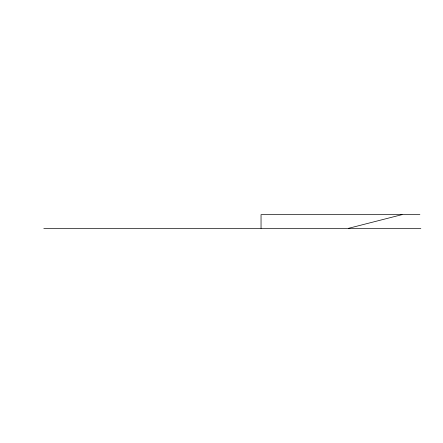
<?xml version="1.0" encoding="UTF-8"?>
<svg xmlns="http://www.w3.org/2000/svg" width="443" height="443" viewBox="0 0 443 443"><rect width="100%" height="100%" fill="white"/><g stroke="black" fill="none" stroke-linecap="round" stroke-linejoin="round"><path stroke-width="0.66" d="M348.325 228.372L402.078 214.628M419.898 214.628L261.043 214.628L261.043 228.372M43.807 228.372L420.85 228.372"/></g></svg>
